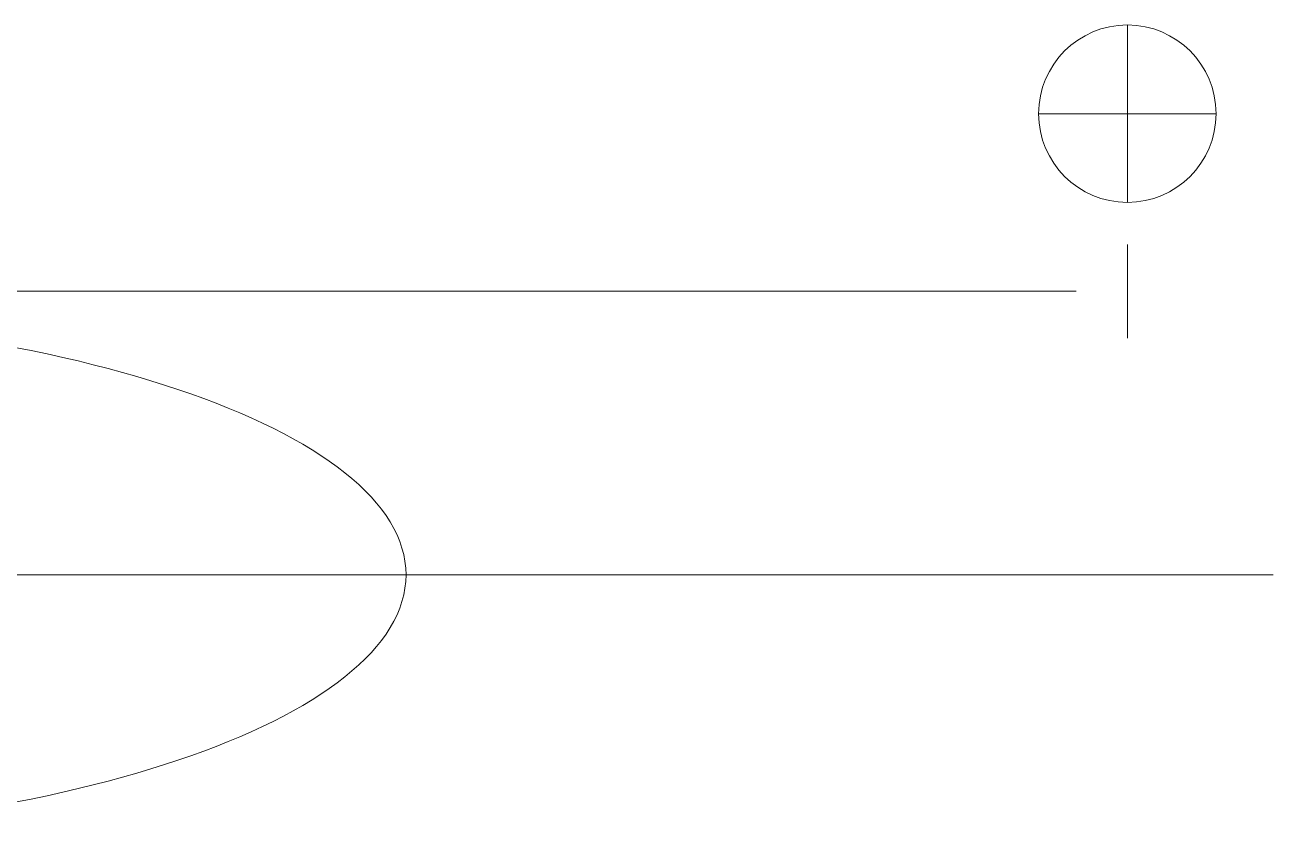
# Model space of a CAD drawing. Header units: millimetres. Extents: x -242231 to 419123, y -2399 to 525285.
# Drawn here: x -33649 to -32373, y 40184 to 41015 of the extents above; entities that cross this region are included whole.
import ezdxf

# ---------------------------------------------------------------- set-up
doc = ezdxf.new("R2010")
doc.units = ezdxf.units.MM
doc.layers.add('R-635 Töfluteikning', color=7, linetype='Continuous', lineweight=15)

msp = doc.modelspace()

# ---------------------------------------------------------------- linework, layer by layer
at = {"layer": 'R-635 Töfluteikning'}
for p, q in [((-32522.006, 40833.106), (-32522.006, 41014.51)), ((-32612.708, 40923.808), (-32431.304, 40923.808)), ((-32522.006, 40790.173), (-32522.006, 40694.414)), ((-32574.274, 40742.405), (-38681.537, 40742.405)), ((-32373.063, 40452.387), (-38878.181, 40452.387))]:
    msp.add_line(p, q, dxfattribs=at)
msp.add_circle((-32522.006, 40923.808), 90.702, dxfattribs=at)
at = {"layer": 'R-635 Töfluteikning', "extrusion": (0, 0, -1)}
msp.add_ellipse((-34055.739, 40452.387), major_axis=(796.161, 0), ratio=0.33670886, dxfattribs=at)

doc.saveas('drawing.dxf')
